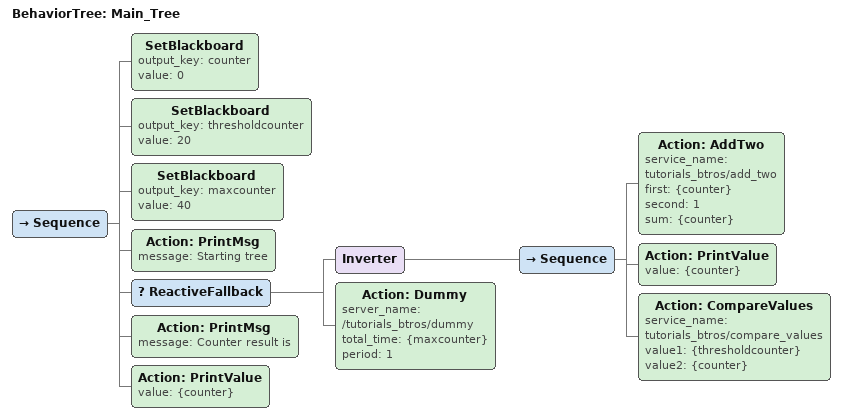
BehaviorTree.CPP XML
<?xml version="1.0"?>
<!-- With the reactive feedback you can run a node continuously while the DUmmy action is RUNNING -->
<root main_tree_to_execute ="Main_Tree">
	<BehaviorTree ID="Main_Tree">
		<Sequence>
		 	<SetBlackboard output_key="counter" value="0"/>
		 	<SetBlackboard output_key="thresholdcounter" value="20"/>
		 	<SetBlackboard output_key="maxcounter" value="40"/>
		 	<Action ID="PrintMsg" message="Starting tree"/>
		 	<ReactiveFallback>
			  <!-- When the condition changes its state from FAILURE to SUCCESS the counter DummyAction will stop counting -> demonstrates preemption of action node -->
				<Inverter>
				  <Sequence>
					  <Action ID="AddTwo" service_name = "tutorials_btros/add_two"	first = "{counter}" second= "1"	sum = "{counter}" />
					  <Action ID="PrintValue" value="{counter}"/>
		 			  <Action ID="CompareValues" service_name="tutorials_btros/compare_values"  value1="{thresholdcounter}" value2="{counter}" />
				  </Sequence>
			  </Inverter>
		 		<Action ID="Dummy" server_name="/tutorials_btros/dummy" total_time="{maxcounter}"  period="1" />
			</ReactiveFallback>
	    <Action ID="PrintMsg" message="Counter result is"/>
			<Action ID="PrintValue" value="{counter}"/>
		</Sequence>
	</BehaviorTree>
</root>
